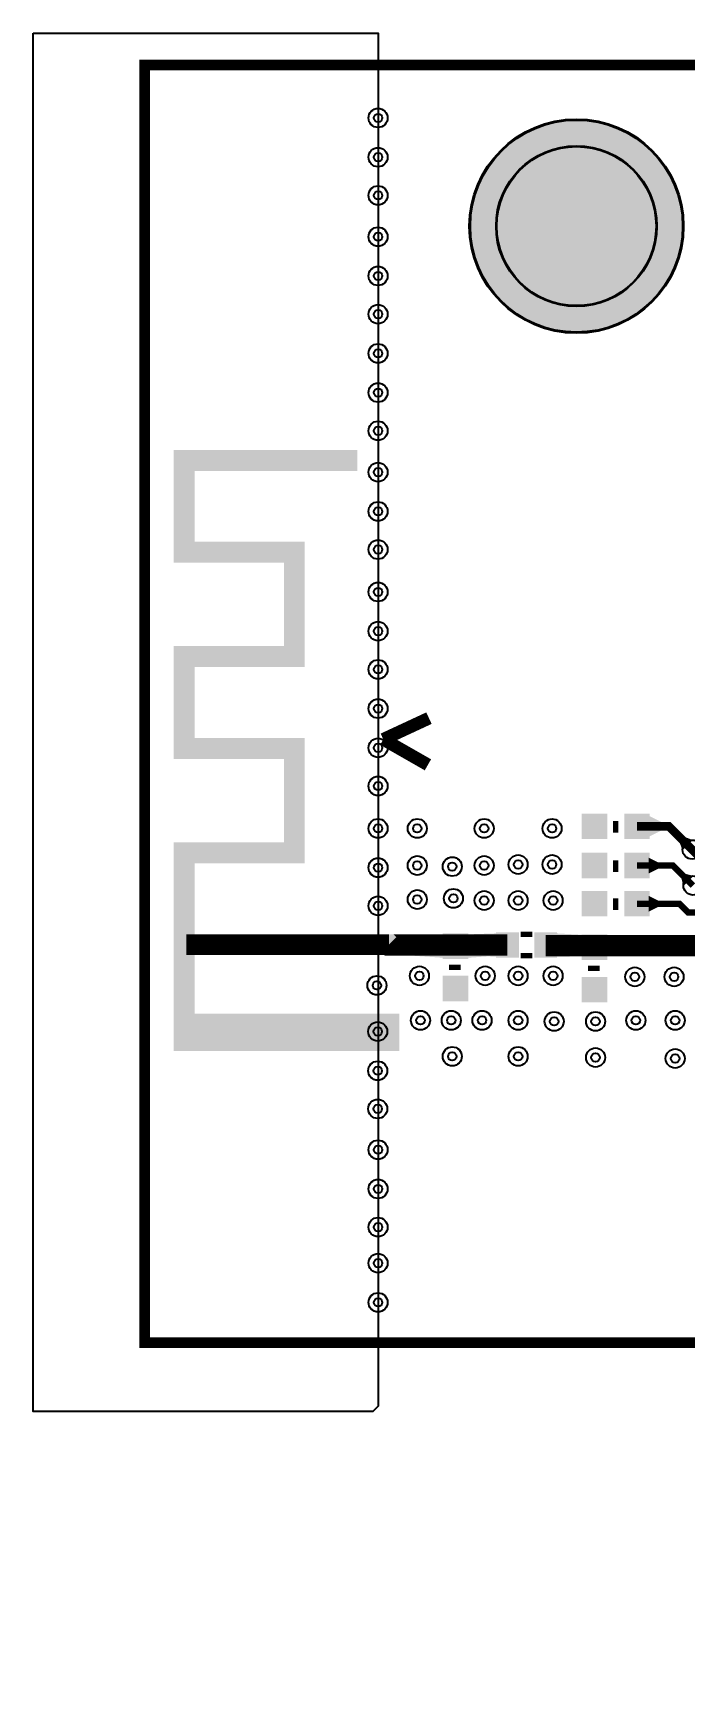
# Model space of a CAD drawing. Extents: x 295 to 3725, y 67 to 3582.
# Drawn here: x 295 to 909, y 1947 to 3510 of the extents above; entities that cross this region are included whole.
import ezdxf

# ---------------------------------------------------------------- set-up
doc = ezdxf.new("R2010")
doc.units = 9
for name, color, linetype, true_color in [('BoardOutLine', 7, 'Continuous', 0xff00ff), ('BottomLayer', 7, 'Continuous', 0x0000ff), ('BottomSolderMaskLayer', 7, 'Continuous', 0xaa00ff), ('Document', 7, 'Continuous', 0xffffff), ('Hole', 7, 'Continuous', 0x222222), ('Inner1', 7, 'Continuous', 0x999966), ('Inner2', 7, 'Continuous', 0x008000), ('Multi-Layer', 7, 'Continuous', 0xc0c0c0), ('TopLayer', 7, 'Continuous', 0xff0000), ('TopPasteMaskLayer', 7, 'Continuous', 0x808080), ('TopSilkLayer', 7, 'Continuous', 0xffcc00), ('TopSolderMaskLayer', 7, 'Continuous', 0x800080)]:
    doc.layers.add(name, color=color, linetype=linetype, true_color=true_color)

msp = doc.modelspace()

# ---------------------------------------------------------------- hatches: boundary and pattern name
at = {"layer": 'BottomSolderMaskLayer'}
msp.add_hatch(color=256, dxfattribs=at).paths.add_polyline_path([(706, 3328, 1), (908, 3328, 1)])
at = {"layer": 'TopLayer'}
for points in [[(427.4, 3010.6), (427.4, 3116.9), (447.1, 3116.9), (447.1, 3010.6)], [(427.4, 3097.2), (427.4, 3116.9), (600.6, 3116.9), (600.6, 3097.2)], [(427.4, 3010.6), (427.4, 3030.3), (551, 3030.3), (551, 3010.6)], [(531.3, 2912.2), (531.3, 3030.3), (551, 3030.3), (551, 2912.2)], [(427.4, 2825.6), (427.4, 2931.9), (447.1, 2931.9), (447.1, 2825.6)], [(427.4, 2912.2), (427.4, 2931.9), (551, 2931.9), (551, 2912.2)], [(427.4, 2825.6), (427.4, 2845.3), (551, 2845.3), (551, 2825.6)], [(531.3, 2727.2), (531.3, 2845.3), (551, 2845.3), (551, 2727.2)], [(835, 2751), (813, 2751), (813, 2773), (835, 2773)], [(875, 2751), (853, 2751), (853, 2773), (875, 2773)], [(875, 2772), (875, 2752), (887, 2758), (887, 2766)], [(916.6, 2749), (907, 2739.4), (904.5, 2745.8), (910.2, 2751.5)], [(427.4, 2550), (427.4, 2746.8), (447.1, 2746.8), (447.1, 2550)], [(427.4, 2727.2), (427.4, 2746.8), (551, 2746.8), (551, 2727.2)], [(835, 2714), (813, 2714), (813, 2736), (835, 2736)], [(875, 2714), (853, 2714), (853, 2736), (875, 2736)], [(875, 2732.5), (875, 2717.5), (884, 2722), (884, 2728)], [(917.4, 2715.2), (907.8, 2705.6), (906, 2712.7), (910.3, 2717)], [(835, 2678), (813, 2678), (813, 2700), (835, 2700)], [(875, 2678), (853, 2678), (853, 2700), (875, 2700)], [(875, 2696.5), (875, 2681.5), (884, 2686), (884, 2692)], [(620.3, 2640.6), (620.3, 2660.2), (590.8, 2660.2), (590.8, 2640.6)], [(620.3, 2640.6), (620.3, 2660.2), (640, 2660.2), (640, 2640.6)], [(682, 2638), (682, 2660), (652, 2660), (652, 2640)], [(682, 2638), (682, 2660), (704, 2660), (704, 2638)], [(732.2, 2639), (732.2, 2661), (702.2, 2660), (702.2, 2640)], [(704, 2660), (704, 2638), (734, 2640), (734, 2660)], [(732.2, 2661), (751.8, 2661), (751.8, 2639), (732.2, 2639)], [(768.2, 2661), (787.8, 2661), (787.8, 2639), (768.2, 2639)], [(787.8, 2661), (787.8, 2639), (817.8, 2639.5), (817.8, 2659.5)], [(813, 2637), (813, 2659), (835, 2659), (835, 2637)], [(682, 2598), (682, 2620), (704, 2620), (704, 2598)], [(813, 2597), (813, 2619), (835, 2619), (835, 2597)], [(624.3, 2550), (433.3, 2550), (433.3, 2585.4), (624.3, 2585.4)], [(620.3, 2550), (620.3, 2585.4), (640, 2585.4), (640, 2550)]]:
    msp.add_hatch(color=256, dxfattribs=at).paths.add_polyline_path(points)
at = {"layer": 'TopPasteMaskLayer'}
for points in [[(835, 2751), (813, 2751), (813, 2773), (835, 2773)], [(875, 2751), (853, 2751), (853, 2773), (875, 2773)], [(835, 2714), (813, 2714), (813, 2736), (835, 2736)], [(875, 2714), (853, 2714), (853, 2736), (875, 2736)], [(835, 2678), (813, 2678), (813, 2700), (835, 2700)], [(875, 2678), (853, 2678), (853, 2700), (875, 2700)], [(620.3, 2640.6), (620.3, 2660.2), (640, 2660.2), (640, 2640.6)], [(682, 2638), (682, 2660), (704, 2660), (704, 2638)], [(732.2, 2661), (751.8, 2661), (751.8, 2639), (732.2, 2639)], [(768.2, 2661), (787.8, 2661), (787.8, 2639), (768.2, 2639)], [(813, 2637), (813, 2659), (835, 2659), (835, 2637)], [(682, 2598), (682, 2620), (704, 2620), (704, 2598)], [(813, 2597), (813, 2619), (835, 2619), (835, 2597)], [(620.3, 2550), (620.3, 2585.4), (640, 2585.4), (640, 2550)]]:
    msp.add_hatch(color=256, dxfattribs=at).paths.add_polyline_path(points)
at = {"layer": 'TopSolderMaskLayer'}
for points in [[(706, 3328, 1), (908, 3328, 1)], [(836, 2750), (812, 2750), (812, 2774), (836, 2774)], [(876, 2750), (852, 2750), (852, 2774), (876, 2774)], [(836, 2713), (812, 2713), (812, 2737), (836, 2737)], [(876, 2713), (852, 2713), (852, 2737), (876, 2737)], [(836, 2677), (812, 2677), (812, 2701), (836, 2701)], [(876, 2677), (852, 2677), (852, 2701), (876, 2701)], [(620.3, 2640.6), (620.3, 2660.2), (640, 2660.2), (640, 2640.6)], [(681, 2637), (681, 2661), (705, 2661), (705, 2637)], [(731.2, 2662), (752.8, 2662), (752.8, 2638), (731.2, 2638)], [(767.2, 2662), (788.8, 2662), (788.8, 2638), (767.2, 2638)], [(812, 2636), (812, 2660), (836, 2660), (836, 2636)], [(681, 2597), (681, 2621), (705, 2621), (705, 2597)], [(812, 2596), (812, 2620), (836, 2620), (836, 2596)], [(620.3, 2550), (620.3, 2585.4), (640, 2585.4), (640, 2550)]]:
    msp.add_hatch(color=256, dxfattribs=at).paths.add_polyline_path(points)

# ---------------------------------------------------------------- linework, layer by layer
at = {"layer": 'BoardOutLine', "const_width": 10}
msp.add_lwpolyline([(400, 3480), (400, 2275), (990, 2275), (990, 1415), (400, 1415), (400, 215), (400, 210), (3670, 210), (3670, 3480), (400, 3480)], close=True, dxfattribs=at)
at = {"layer": 'BottomLayer'}
msp.add_lwpolyline([(295, 3510), (620, 3510), (620, 2215), (615, 2210), (295, 2210)], close=True, dxfattribs=at)
at = {"layer": 'BottomSolderMaskLayer'}
for radius in [101, 75.8]:
    msp.add_circle((807, 3328), radius, dxfattribs=at)
at = {"layer": 'Document', "const_width": 5}
for points in [[(754.5, 2660), (765.5, 2660)], [(754.5, 2640), (765.5, 2640)]]:
    msp.add_lwpolyline(points, dxfattribs=at)
at = {"layer": 'Hole'}
for centre in [(620, 3430), (620, 3393), (620, 3357), (620, 3318), (620, 3281), (620, 3245), (620, 3208), (620, 3171), (620, 3135), (620, 3096), (620, 3059), (620, 3023), (620, 2983), (620, 2946), (620, 2910), (620, 2873), (620, 2836), (620, 2800), (620, 2760), (657, 2760), (720, 2760), (784, 2760), (620, 2723), (657, 2725), (690, 2724), (720, 2725), (752, 2726), (784, 2726), (620, 2687), (657, 2693), (691, 2694), (720, 2692), (752, 2692), (785, 2692), (619, 2612), (659, 2621), (721, 2621), (752, 2621), (785, 2621), (862, 2620), (899, 2620), (660, 2579), (689, 2579), (718, 2579), (752, 2579), (786, 2578), (825, 2578), (863, 2579), (900, 2579), (619.7, 2568.5), (690, 2545), (752, 2545), (619.7, 2531.5), (825, 2544), (900, 2543), (619.7, 2495.5), (620, 2457), (620, 2420), (620, 2384), (620, 2350), (620, 2313)]:
    msp.add_circle(centre, 4, dxfattribs=at)
at = {"layer": 'Inner1'}
msp.add_lwpolyline([(295, 3510), (620, 3510), (620, 2215), (615, 2210), (295, 2210)], close=True, dxfattribs=at)
at = {"layer": 'Inner2'}
msp.add_lwpolyline([(295, 3510), (620, 3510), (620, 2215), (615, 2210), (295, 2210)], close=True, dxfattribs=at)
at = {"layer": 'Multi-Layer'}
for centre, radius in [((620, 3430), 9), ((807, 3328), 100), ((620, 3393), 9), ((807, 3328), 75), ((620, 3357), 9), ((620, 3318), 9), ((620, 3281), 9), ((620, 3245), 9), ((620, 3208), 9), ((620, 3171), 9), ((620, 3135), 9), ((620, 3096), 9), ((620, 3059), 9), ((620, 3023), 9), ((620, 2983), 9), ((620, 2946), 9), ((620, 2910), 9), ((620, 2873), 9), ((620, 2836), 9), ((620, 2800), 9), ((620, 2760), 9), ((657, 2760), 9), ((720, 2760), 9), ((784, 2760), 9), ((916, 2740), 9), ((620, 2723), 9), ((657, 2725), 9), ((690, 2724), 9), ((720, 2725), 9), ((752, 2726), 9), ((784, 2726), 9), ((916.8, 2706.2), 9), ((620, 2687), 9), ((657, 2693), 9), ((691, 2694), 9), ((720, 2692), 9), ((752, 2692), 9), ((785, 2692), 9), ((659, 2621), 9), ((721, 2621), 9), ((752, 2621), 9), ((785, 2621), 9), ((862, 2620), 9), ((899, 2620), 9), ((619, 2612), 9), ((660, 2579), 9), ((689, 2579), 9), ((718, 2579), 9), ((752, 2579), 9), ((786, 2578), 9), ((825, 2578), 9), ((863, 2579), 9), ((900, 2579), 9), ((619.7, 2568.5), 9), ((690, 2545), 9), ((752, 2545), 9), ((825, 2544), 9), ((900, 2543), 9), ((619.7, 2531.5), 9), ((619.7, 2495.5), 9), ((620, 2457), 9), ((620, 2420), 9), ((620, 2384), 9), ((620, 2350), 9), ((620, 2313), 9)]:
    msp.add_circle(centre, radius, dxfattribs=at)
at = {"layer": 'TopLayer'}
msp.add_lwpolyline([(295, 3510), (620, 3510), (620, 2215), (615, 2210), (295, 2210)], close=True, dxfattribs=at)
for points, const_width in [([(996.6, 2712.1), (995.5, 2711), (945, 2711), (894, 2762), (864, 2762)], 8), ([(916.8, 2706.2), (898, 2725), (864, 2725)], 6), ([(996.6, 2680.6), (912.4, 2680.6), (904, 2689), (864, 2689)], 6), ([(630.2, 2650.4), (439.2, 2650.4)], 19.7), ([(742, 2650), (630.6, 2650), (630.2, 2650.4)], 20), ([(778, 2649.5), (963.3, 2649.5)], 20)]:
    msp.add_lwpolyline(points, dxfattribs=dict(at, const_width=const_width))
at = {"layer": 'TopSilkLayer'}
for points, const_width in [([(625, 2844), (668, 2864)], 12), ([(625, 2844), (667, 2820)], 12), ([(844, 2756), (844, 2767)], 5), ([(844, 2719), (844, 2730)], 5), ([(844, 2683), (844, 2694)], 5), ([(687, 2629), (698, 2629)], 5), ([(818, 2628), (829, 2628)], 5)]:
    msp.add_lwpolyline(points, dxfattribs=dict(at, const_width=const_width))
at = {"layer": 'TopSolderMaskLayer'}
for radius in [101, 75.8]:
    msp.add_circle((807, 3328), radius, dxfattribs=at)

doc.saveas('drawing.dxf')
